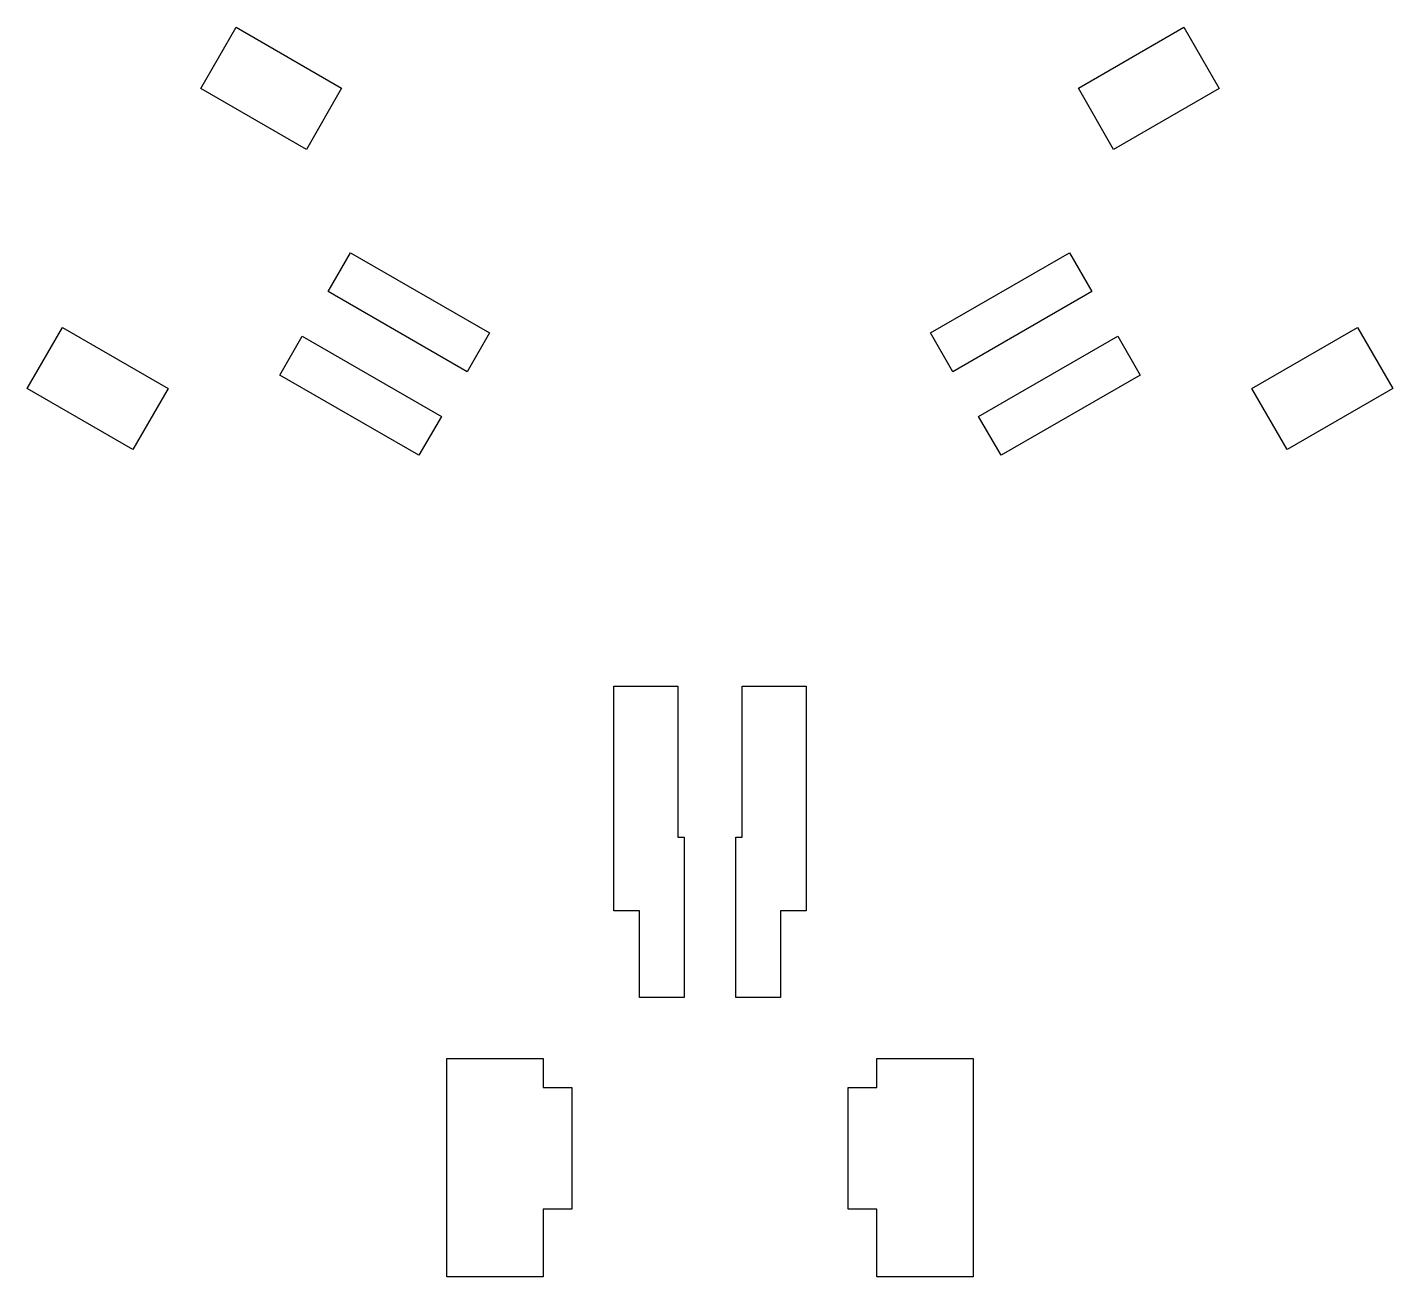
# Model space of a CAD drawing. Extents: x -10.6 to 10.6, y -11.4 to 8.
import ezdxf

# ---------------------------------------------------------------- set-up
doc = ezdxf.new("R2010")
doc.units = 0
doc.layers.add('BLACK', color=7, linetype='CONTINUOUS')

msp = doc.modelspace()

# ---------------------------------------------------------------- linework, layer by layer
at = {"layer": 'BLACK', "linetype": 'CONTINUOUS'}
for p, q in [((-7.93166, 7.06195), (-7.38166, 8.01458)), ((-7.38166, 8.01458), (-5.73622, 7.06458)), ((5.73622, 7.06458), (7.38166, 8.01458)), ((7.38166, 8.01458), (7.93166, 7.06195)), ((-6.28622, 6.11196), (-7.93166, 7.06195)), ((-5.73622, 7.06458), (-6.28622, 6.11196)), ((6.28622, 6.11196), (5.73622, 7.06458)), ((7.93166, 7.06195), (6.28622, 6.11196)), ((-5.94878, 3.89641), (-5.59878, 4.50263)), ((-5.59878, 4.50263), (-3.43372, 3.25263)), ((3.43372, 3.25263), (5.59878, 4.50263)), ((5.59878, 4.50263), (5.94878, 3.89641)), ((-3.78372, 2.64641), (-5.94878, 3.89641)), ((5.94878, 3.89641), (3.78372, 2.64641)), ((-10.6317, 2.38542), (-10.0817, 3.33804)), ((-10.0817, 3.33804), (-8.43622, 2.38804)), ((-6.69878, 2.59737), (-6.34878, 3.20359)), ((-6.34878, 3.20359), (-4.18372, 1.95359)), ((-3.43372, 3.25263), (-3.78372, 2.64641)), ((3.78372, 2.64641), (3.43372, 3.25263)), ((4.18372, 1.95359), (6.34878, 3.20359)), ((6.34878, 3.20359), (6.69878, 2.59737)), ((8.43622, 2.38804), (10.0817, 3.33804)), ((10.0817, 3.33804), (10.6317, 2.38542)), ((-4.53372, 1.34737), (-6.69878, 2.59737)), ((6.69878, 2.59737), (4.53372, 1.34737)), ((-8.98622, 1.43542), (-10.6317, 2.38542)), ((-8.43622, 2.38804), (-8.98622, 1.43542)), ((8.98622, 1.43542), (8.43622, 2.38804)), ((10.6317, 2.38542), (8.98622, 1.43542)), ((-4.18372, 1.95359), (-4.53372, 1.34737)), ((4.53372, 1.34737), (4.18372, 1.95359)), ((-1.5, -5.75), (-1.5, -2.25)), ((-1.5, -2.25), (-0.5, -2.25)), ((-0.5, -2.25), (-0.5, -4.6)), ((0.5, -4.6), (0.5, -2.25)), ((0.5, -2.25), (1.5, -2.25)), ((1.5, -2.25), (1.5, -5.75)), ((-0.5, -4.6), (-0.4, -4.6)), ((-0.4, -4.6), (-0.4, -7.1)), ((0.4, -7.1), (0.4, -4.6)), ((0.4, -4.6), (0.5, -4.6)), ((-1.1, -5.75), (-1.5, -5.75)), ((-1.1, -7.1), (-1.1, -5.75)), ((1.5, -5.75), (1.1, -5.75)), ((1.1, -5.75), (1.1, -7.1)), ((-0.4, -7.1), (-1.1, -7.1)), ((1.1, -7.1), (0.4, -7.1)), ((-4.1, -11.45), (-4.1, -8.05)), ((-4.1, -8.05), (-2.6, -8.05)), ((-2.6, -8.05), (-2.6, -8.5)), ((2.6, -8.5), (2.6, -8.05)), ((2.6, -8.05), (4.1, -8.05)), ((4.1, -8.05), (4.1, -11.45)), ((-2.6, -8.5), (-2.15, -8.5)), ((-2.15, -8.5), (-2.15, -10.4)), ((2.15, -10.4), (2.15, -8.5)), ((2.15, -8.5), (2.6, -8.5)), ((-2.15, -10.4), (-2.6, -10.4)), ((-2.6, -10.4), (-2.6, -11.45)), ((2.6, -10.4), (2.15, -10.4)), ((2.6, -11.45), (2.6, -10.4)), ((-2.6, -11.45), (-4.1, -11.45)), ((4.1, -11.45), (2.6, -11.45))]:
    msp.add_line(p, q, dxfattribs=at)

doc.saveas('drawing.dxf')
